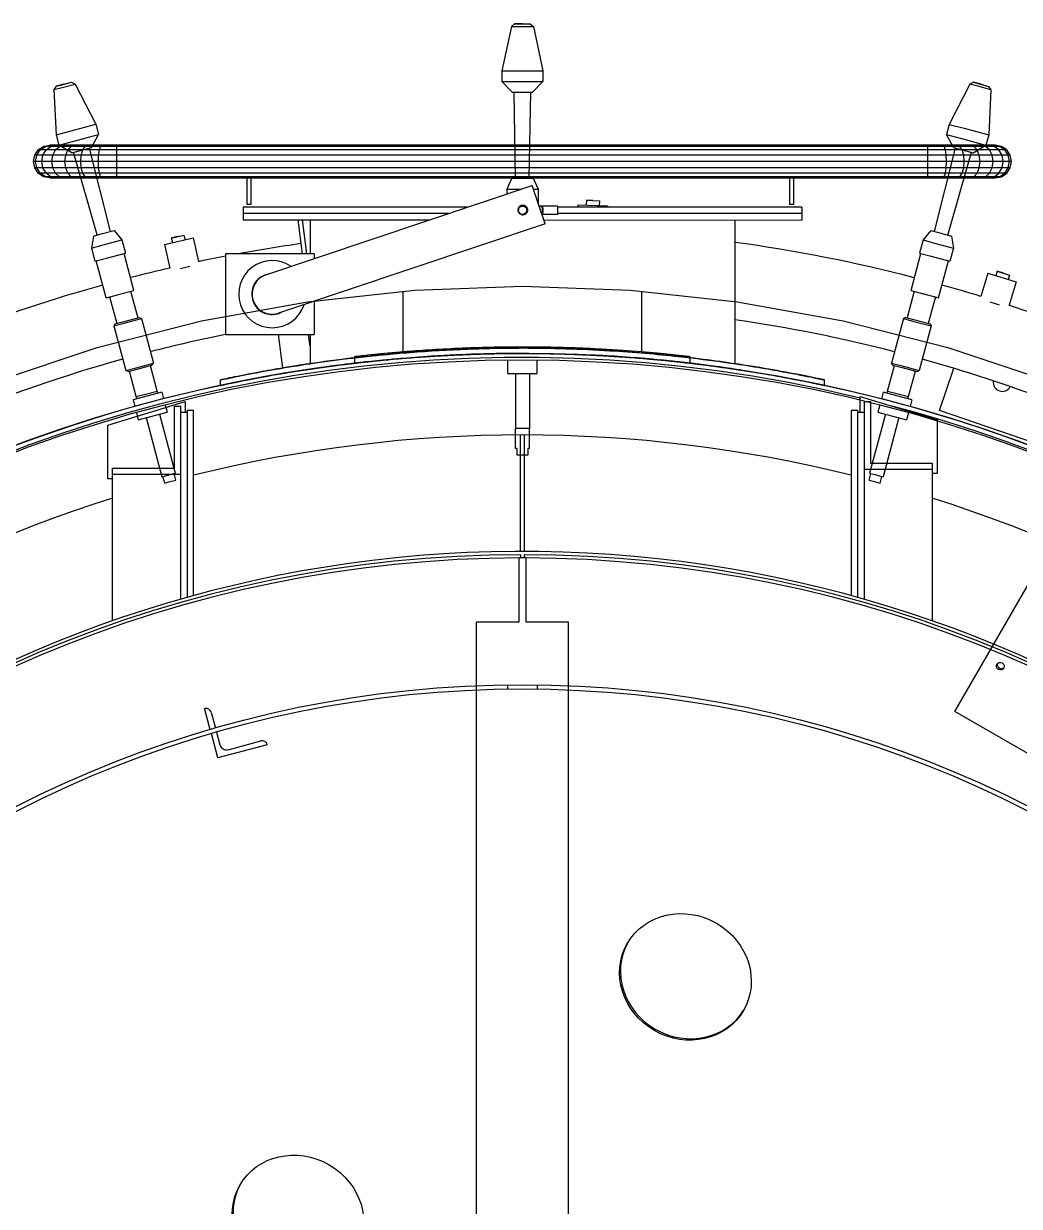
# Model space of a CAD drawing. Header units: metres. Extents: x 0 to 63075, y 0 to 44550.
# Drawn here: x 51277.1 to 51500, y 40502.8 to 40767.5 of the extents above; entities that cross this region are included whole.
import ezdxf

# ---------------------------------------------------------------- set-up
doc = ezdxf.new("R2010")
doc.units = ezdxf.units.M
doc.header["$LTSCALE"] = 75
for name, color, linetype in [('GSB', 7, 'Continuous'), ('ML6', 1, 'Continuous'), ('SL1', 8, 'Continuous')]:
    doc.layers.add(name, color=color, linetype=linetype)

# ---------------------------------------------------------------- blocks, each defined once
blk = doc.blocks.new('A$C6bae614f')
at = {"layer": 'SL1'}
for p, q in [((356354.1, 46291.9), (356339.9, 46226)), ((356358.7, 46295.9), (356354.1, 46291.9)), ((356354.1, 46291.9), (356366.5, 46291.9)), ((356370.4, 46296.2), (356358.7, 46295.9)), ((356358.7, 46295.9), (356367.6, 46295.9)), ((356366.5, 46291.9), (356386.7, 46291.9)), ((356367.6, 46295.9), (356382.1, 46295.9)), ((356370.4, 46296.2), (356382.1, 46295.9)), ((356382.1, 46295.9), (356386.7, 46291.9)), ((356386.7, 46291.9), (356400.9, 46226)), ((356339.9, 46226), (356363, 46226)), ((356339.9, 46226), (356339.9, 46210.2)), ((356363, 46226), (356400.9, 46226)), ((356400.9, 46226), (356401, 46210.2)), ((355675.6, 46202.9), (355672.1, 46197.9)), ((355672.1, 46197.9), (355684.1, 46201.1)), ((355672.1, 46197.9), (355675.5, 46130.5)), ((355686.8, 46206.2), (355675.6, 46202.9)), ((355675.6, 46202.9), (355684.1, 46205.2)), ((355684.1, 46205.2), (355698.2, 46208.9)), ((355684.1, 46201.1), (355703.7, 46206.3)), ((355686.8, 46206.2), (355698.2, 46208.9)), ((355698.2, 46208.9), (355703.7, 46206.3)), ((355703.7, 46206.3), (355734.4, 46146.3)), ((356339.9, 46210.2), (356363, 46210.2)), ((356355.3, 46194.2), (356339.9, 46210.2)), ((356363, 46210.2), (356401, 46210.2)), ((356385.5, 46194.2), (356401, 46210.2)), ((357037.2, 46206.3), (357006.4, 46146.2)), ((357042.7, 46208.9), (357037.2, 46206.3)), ((357049.1, 46203.1), (357037.2, 46206.3)), ((357042.7, 46208.9), (357051.2, 46206.6)), ((357054.1, 46206.2), (357042.7, 46208.9)), ((357068.7, 46197.8), (357049.1, 46203.1)), ((357051.2, 46206.6), (357065.3, 46202.8)), ((357054.1, 46206.2), (357065.3, 46202.8)), ((357065.3, 46202.8), (357068.7, 46197.8)), ((357068.7, 46197.8), (357065.4, 46130.4)), ((356355.3, 46194.2), (356366.8, 46194.2)), ((356360.2, 46066.1), (356358.1, 46194.2)), ((356366.8, 46194.2), (356385.5, 46194.2)), ((356380.6, 46066.1), (356382.7, 46194.2)), ((355697.8, 46136.5), (355734.4, 46146.3)), ((355734.4, 46146.3), (355738.6, 46131)), ((357006.4, 46146.2), (357002.3, 46131)), ((357006.4, 46146.2), (357028.8, 46140.3)), ((355675.5, 46130.5), (355697.8, 46136.5)), ((355675.5, 46130.5), (355679.5, 46115.2)), ((355701.9, 46121.2), (355738.6, 46131)), ((355727.8, 46111.6), (355738.6, 46131)), ((357002.3, 46131), (357024.6, 46125)), ((357013.1, 46111.6), (357002.3, 46131)), ((357028.8, 46140.3), (357065.4, 46130.4)), ((357065.4, 46130.4), (357061.3, 46115.1)), ((355643.4, 46100.1), (355648.7, 46108)), ((355646.5, 46100.1), (355651.7, 46108)), ((355648.7, 46108), (355656.6, 46113.3)), ((357092.2, 46108), (355648.7, 46108)), ((355651.7, 46108), (355659.4, 46113.3)), ((355655.6, 46100.1), (355660.3, 46108)), ((355656.6, 46113.3), (355666, 46115.2)), ((357084.3, 46113.3), (355656.6, 46113.3)), ((355659.4, 46113.3), (355668.5, 46115.2)), ((355660.3, 46108), (355667.5, 46113.3)), ((357074.9, 46115.1), (355666, 46115.2)), ((355667.5, 46113.3), (355675.9, 46115.2)), ((355670.2, 46100.1), (355674.3, 46108)), ((355674.3, 46108), (355680.5, 46113.3)), ((355679.5, 46115.2), (355701.9, 46121.2)), ((355698.6, 46103.8), (355679.5, 46115.2)), ((355680.5, 46113.3), (355687.8, 46115.2)), ((355689.6, 46100.1), (355692.9, 46108)), ((355692.9, 46108), (355697.8, 46113.3)), ((355697.8, 46113.3), (355703.6, 46115.2)), ((355709.7, 46106.8), (355727.8, 46111.6)), ((355712.8, 46100.1), (355715.1, 46108)), ((355715.1, 46108), (355718.5, 46113.3)), ((355718.5, 46113.3), (355722.6, 46115.2)), ((355756.2, 45986.6), (355725.1, 46110.9)), ((355738.7, 46100.1), (355739.9, 46108)), ((355739.9, 46108), (355741.6, 46113.3)), ((355741.6, 46113.3), (355743.7, 46115.2)), ((355766, 46113.3), (355766, 46115.2)), ((355766, 46108), (355766, 46113.3)), ((355766, 46100.1), (355766, 46108)), ((356974.9, 46066.3), (356974.9, 46115.1)), ((356984.6, 45986.5), (357015.8, 46110.8)), ((356999.2, 46113.3), (356997.2, 46115.1)), ((357001, 46108), (356999.2, 46113.3)), ((357002.2, 46100.1), (357001, 46108)), ((357013.1, 46111.6), (357024.1, 46108.6)), ((357022.4, 46113.3), (357018.3, 46115.1)), ((357025.8, 46108), (357022.4, 46113.3)), ((357024.1, 46108.6), (357042.2, 46103.7)), ((357024.6, 46125), (357061.3, 46115.1)), ((357028.1, 46100.1), (357025.8, 46108)), ((357043.1, 46113.3), (357037.3, 46115.1)), ((357042.2, 46103.7), (357061.3, 46115.1)), ((357048, 46108), (357043.1, 46113.3)), ((357051.3, 46100.1), (357048, 46108)), ((357060.4, 46113.3), (357053.1, 46115.1)), ((357066.6, 46108), (357060.4, 46113.3)), ((357073.4, 46113.3), (357065, 46115.1)), ((357070.7, 46100.1), (357066.6, 46108)), ((357081.5, 46113.3), (357072.4, 46115.1)), ((357080.6, 46108), (357073.4, 46113.3)), ((357084.3, 46113.3), (357074.9, 46115.1)), ((357085.3, 46100.1), (357080.6, 46108)), ((357089.2, 46108), (357081.5, 46113.3)), ((357092.2, 46108), (357084.3, 46113.3)), ((357094.4, 46100.1), (357089.2, 46108)), ((357097.5, 46100.1), (357092.2, 46108)), ((355641.6, 46090.8), (355643.4, 46100.1)), ((355643.4, 46081.4), (355641.6, 46090.8)), ((357099.3, 46090.7), (355641.6, 46090.8)), ((357097.5, 46100.1), (355643.4, 46100.1)), ((355644.7, 46090.8), (355646.5, 46100.1)), ((355646.5, 46081.4), (355644.7, 46090.8)), ((355653.9, 46090.8), (355655.6, 46100.1)), ((355655.6, 46081.4), (355653.9, 46090.8)), ((355668.7, 46090.8), (355670.2, 46100.1)), ((355670.2, 46081.4), (355668.7, 46090.8)), ((355688.4, 46090.8), (355689.6, 46100.1)), ((355689.6, 46081.4), (355688.4, 46090.8)), ((355698.6, 46103.8), (355709.7, 46106.8)), ((355736.5, 45981.3), (355701.3, 46104.5)), ((355712, 46090.8), (355712.8, 46100.1)), ((355712.8, 46081.4), (355712, 46090.8)), ((355738.3, 46090.8), (355738.7, 46100.1)), ((355738.7, 46081.4), (355738.3, 46090.8)), ((355766, 46066.4), (355766, 46100.1)), ((357002.6, 46090.7), (357002.2, 46100.1)), ((357002.2, 46081.4), (357002.6, 46090.7)), ((357004.4, 45981.2), (357039.6, 46104.5)), ((357028.9, 46090.7), (357028.1, 46100.1)), ((357028.1, 46081.4), (357028.9, 46090.7)), ((357052.5, 46090.7), (357051.3, 46100.1)), ((357051.3, 46081.4), (357052.5, 46090.7)), ((357072.2, 46090.7), (357070.7, 46100.1)), ((357070.7, 46081.4), (357072.2, 46090.7)), ((357087, 46090.7), (357085.3, 46100.1)), ((357085.3, 46081.4), (357087, 46090.7)), ((357096.2, 46090.7), (357094.4, 46100.1)), ((357094.4, 46081.4), (357096.2, 46090.7)), ((357099.3, 46090.7), (357097.5, 46100.1)), ((357097.5, 46081.4), (357099.3, 46090.7)), ((355648.7, 46073.5), (355643.4, 46081.4)), ((357097.5, 46081.4), (355643.4, 46081.4)), ((355651.7, 46073.5), (355646.5, 46081.4)), ((355656.6, 46068.2), (355648.7, 46073.5)), ((357092.2, 46073.5), (355648.7, 46073.5)), ((355659.4, 46068.2), (355651.7, 46073.5)), ((355660.3, 46073.5), (355655.6, 46081.4)), ((355667.5, 46068.2), (355660.3, 46073.5)), ((355674.3, 46073.5), (355670.2, 46081.4)), ((355680.5, 46068.2), (355674.3, 46073.5)), ((355692.9, 46073.5), (355689.6, 46081.4)), ((355697.8, 46068.2), (355692.9, 46073.5)), ((355715.1, 46073.5), (355712.8, 46081.4)), ((355718.5, 46068.2), (355715.1, 46073.5)), ((355739.9, 46073.5), (355738.7, 46081.4)), ((355741.6, 46068.2), (355739.9, 46073.5)), ((356999.2, 46068.2), (357001, 46073.5)), ((357001, 46073.5), (357002.2, 46081.4)), ((357022.4, 46068.2), (357025.8, 46073.5)), ((357025.8, 46073.5), (357028.1, 46081.4)), ((357043.1, 46068.2), (357048, 46073.5)), ((357048, 46073.5), (357051.3, 46081.4)), ((357060.4, 46068.2), (357066.6, 46073.5)), ((357066.6, 46073.5), (357070.7, 46081.4)), ((357073.4, 46068.2), (357080.6, 46073.5)), ((357080.6, 46073.5), (357085.3, 46081.4)), ((357081.5, 46068.2), (357089.2, 46073.5)), ((357084.3, 46068.2), (357092.2, 46073.5)), ((357089.2, 46073.5), (357094.4, 46081.4)), ((357092.2, 46073.5), (357097.5, 46081.4)), ((355666, 46066.4), (355656.6, 46068.2)), ((357084.3, 46068.2), (355656.6, 46068.2)), ((355668.5, 46066.4), (355659.4, 46068.2)), ((355666, 46066.4), (357074.9, 46066.3)), ((355675.9, 46066.4), (355667.5, 46068.2)), ((355687.8, 46066.4), (355680.5, 46068.2)), ((355703.6, 46066.4), (355697.8, 46068.2)), ((355722.6, 46066.4), (355718.5, 46068.2)), ((355743.7, 46066.4), (355741.6, 46068.2)), ((355959.6, 46066.4), (355959.6, 46027.3)), ((355966, 46027.3), (355966, 46066.4)), ((355987.8, 45921.8), (356385.1, 46055.1)), ((356354.6, 46066.1), (356346.9, 46049.4)), ((356354.6, 46066.1), (356366.6, 46066.1)), ((356366.6, 46066.1), (356386.3, 46066.1)), ((356404.2, 45997.9), (356385.1, 46055.1)), ((356386.3, 46066.1), (356394, 46049.4)), ((356768.6, 46066.3), (356768.6, 46027.2)), ((356774.9, 46027.2), (356774.9, 46066.3)), ((356997.2, 46066.3), (356999.2, 46068.2)), ((357018.3, 46066.3), (357022.4, 46068.2)), ((357037.3, 46066.3), (357043.1, 46068.2)), ((357053.1, 46066.3), (357060.4, 46068.2)), ((357065, 46066.3), (357073.4, 46068.2)), ((357072.4, 46066.3), (357081.5, 46068.2)), ((357074.9, 46066.3), (357084.3, 46068.2)), ((356346.9, 46049.4), (356364.7, 46049.4)), ((356346.9, 46049.4), (356346.9, 46042.3)), ((356364.7, 46049.4), (356368.2, 46049.4)), ((356387, 46049.4), (356394, 46049.4)), ((356394, 46049.4), (356394, 46029.1)), ((356288.6, 46022.7), (355953.9, 46022.7)), ((355953.9, 46022.7), (355953.9, 46003.7)), ((355959.6, 46027.3), (355966, 46027.3)), ((356084.3, 46022.7), (356084, 46022.7)), ((356084.3, 46022.7), (356084.3, 46022.7)), ((356364.3, 46020.8), (356364.3, 46018.2)), ((356376.8, 46018.2), (356376.8, 46022.3)), ((356393.8, 46029.1), (356394, 46029.1)), ((356423.3, 46024.4), (356395.3, 46024.4)), ((356423.3, 46011.9), (356423.3, 46024.4)), ((356786.9, 46022.7), (356423.3, 46022.7)), ((356453.2, 46026.5), (356453.1, 46022.7)), ((356453.2, 46026.5), (356497.2, 46025)), ((356465.8, 46033), (356465.6, 46026.1)), ((356465.8, 46033), (356485.1, 46032.4)), ((356475.5, 46032.8), (356465.8, 46033)), ((356475.5, 46032.8), (356485.1, 46032.4)), ((356485.1, 46032.4), (356484.9, 46025.4)), ((356497.2, 46025), (356497.1, 46022.7)), ((356768.6, 46027.2), (356774.9, 46027.2)), ((356786.9, 46022.7), (356786.9, 46003.6)), ((356260.2, 46013.2), (355953.9, 46013.2)), ((355953.9, 46003.7), (356231.8, 46003.7)), ((356035.6, 46003.7), (356042.2, 45953.2)), ((356042, 46003.7), (356048.6, 45953.2)), ((356053.9, 46003.7), (356053.9, 45953.2)), ((356364.3, 46018.2), (356364, 46018.2)), ((356377.9, 46018.2), (356376.8, 46018.2)), ((356423.3, 46011.9), (356399.5, 46011.9)), ((356401.1, 46018.2), (356400.5, 46018.2)), ((356402.3, 46003.7), (356786.9, 46003.6)), ((356786.9, 46013.2), (356423.3, 46013.2)), ((356686.9, 46003.6), (356686.9, 45789.5)), ((355742.6, 45982.9), (355761.6, 45988)), ((355761.6, 45988), (355773.4, 45973.9)), ((356404.2, 45997.9), (356007, 45864.6)), ((356979.2, 45988), (356967.5, 45973.9)), ((356979.2, 45988), (356990.8, 45984.9)), ((356990.8, 45984.9), (357009.8, 45979.8)), ((355731.1, 45979.8), (355727.9, 45961.8)), ((355731.1, 45979.8), (355742.6, 45982.9)), ((355745.2, 45966.4), (355773.4, 45973.9)), ((355773.4, 45973.9), (355778.6, 45954.3)), ((355836.6, 45967.1), (355858, 45972.1)), ((355836.6, 45967.1), (355844.7, 45932.1)), ((355847, 45976.7), (355865.9, 45981.1)), ((355856.4, 45978.9), (355847, 45976.7)), ((355847, 45976.7), (355848.6, 45969.9)), ((355856.4, 45978.9), (355865.9, 45981.1)), ((355858, 45972.1), (355879.5, 45977)), ((355865.9, 45981.1), (355867.4, 45974.3)), ((355879.5, 45977), (355887.6, 45941.6)), ((356967.5, 45973.9), (356962.2, 45954.3)), ((356967.5, 45973.9), (356984.7, 45969.3)), ((356984.7, 45969.3), (357012.9, 45961.7)), ((357009.8, 45979.8), (357012.9, 45961.7)), ((355727.9, 45961.8), (355745.2, 45966.4)), ((355727.9, 45961.8), (355733.2, 45942.1)), ((355750.4, 45946.7), (355778.6, 45954.3)), ((355791.3, 45898.8), (355776.7, 45953.8)), ((355927.7, 45953.2), (355927.7, 45833.2)), ((356059.7, 45953.2), (355927.7, 45953.2)), ((356059.7, 45953.2), (356059.7, 45945.9)), ((356949.6, 45898.7), (356964.2, 45953.7)), ((356962.2, 45954.3), (356979.4, 45949.7)), ((356979.4, 45949.7), (357007.7, 45942.1)), ((357012.9, 45961.7), (357007.7, 45942.1)), ((355733.2, 45942.1), (355750.4, 45946.7)), ((355750, 45887.7), (355735.1, 45942.7)), ((355860.5, 45931.6), (355874.5, 45934.8)), ((356990.8, 45887.7), (357005.7, 45942.6)), ((357064.2, 45924.2), (357053.7, 45889.8)), ((357064.2, 45924.2), (357106.3, 45911.4)), ((357078.1, 45927.3), (357076, 45920.6)), ((357078.1, 45927.3), (357096.6, 45921.6)), ((357087.3, 45924.5), (357078.1, 45927.3)), ((357087.3, 45924.5), (357096.6, 45921.6)), ((357096.6, 45921.6), (357094.5, 45915)), ((355765.6, 45891.9), (355791.3, 45898.8)), ((355786.3, 45897.4), (355796.9, 45857.8)), ((356050.2, 45881.9), (356209.9, 45899.1)), ((356192.6, 45807), (356192.6, 45897.2)), ((356209.9, 45899.1), (356370.4, 45904.8)), ((356370.4, 45904.8), (356531, 45899.1)), ((356531, 45899.1), (356690.6, 45881.9)), ((356548.2, 45807), (356548.2, 45897.2)), ((356954.5, 45897.4), (356943.9, 45857.8)), ((356949.6, 45898.7), (356966.4, 45894.2)), ((357106.3, 45911.4), (357095.7, 45876.6)), ((355750, 45887.7), (355766.8, 45892.2)), ((355755, 45889.1), (355765.6, 45849.4)), ((355892.2, 45853.4), (356050.2, 45881.9)), ((356059.7, 45882.3), (356059.7, 45833.2)), ((356690.6, 45881.9), (356848.7, 45853.4)), ((356965.2, 45894.5), (356990.8, 45887.7)), ((356966.4, 45894.2), (356985.9, 45889)), ((356985.9, 45889), (356975.3, 45849.4)), ((357067.2, 45881.5), (357073.6, 45879.5)), ((357073.6, 45879.5), (357080.9, 45877.3)), ((356002.8, 45863.2), (356002.8, 45863.5)), ((355736.5, 45813.7), (355892.2, 45853.4)), ((355761.3, 45845.7), (355776.9, 45849.9)), ((355763.4, 45848.9), (355761.3, 45845.7)), ((355761.3, 45845.7), (355779.1, 45779.4)), ((355763.4, 45848.9), (355776.9, 45852.5)), ((355776.9, 45852.5), (355799.1, 45858.4)), ((355776.9, 45849.9), (355802.5, 45856.8)), ((355799.1, 45858.4), (355802.5, 45856.8)), ((355802.5, 45856.8), (355820.3, 45790.4)), ((356848.7, 45853.4), (357004.3, 45813.7)), ((356938.3, 45856.7), (356920.5, 45790.4)), ((356941.7, 45858.4), (356938.3, 45856.7)), ((356938.3, 45856.7), (356954, 45852.6)), ((356941.7, 45858.4), (356955.3, 45854.8)), ((356954, 45852.6), (356979.6, 45845.7)), ((356955.3, 45854.8), (356977.4, 45848.8)), ((356979.6, 45845.7), (356961.8, 45779.3)), ((356977.4, 45848.8), (356979.6, 45845.7)), ((355927.7, 45833.2), (356059.7, 45833.2)), ((356013.4, 45783.1), (356006.8, 45833.2)), ((356053.9, 45815.6), (356051.6, 45833.2)), ((356053.9, 45833.2), (356053.9, 45789.5)), ((355584.1, 45763), (355736.5, 45813.7)), ((357004.3, 45813.7), (357156.7, 45762.9)), ((355794.7, 45783.5), (355820.3, 45790.4)), ((355818.2, 45787.3), (355820.3, 45790.4)), ((356120.4, 45790.3), (356120.4, 45799.8)), ((356192.6, 45797.5), (356192.6, 45797.5)), ((356348.4, 45774.8), (356348.4, 45795.2)), ((356392.4, 45774.8), (356392.4, 45795.2)), ((356548.2, 45797.5), (356548.2, 45797.5)), ((356576.3, 45804.5), (356576.3, 45804.5)), ((356613.5, 45791), (356615.6, 45790.8)), ((356620.4, 45790.2), (356620.4, 45799.8)), ((356920.5, 45790.4), (356936.2, 45786.2)), ((356922.7, 45787.2), (356920.5, 45790.4)), ((355779.1, 45779.4), (355794.7, 45783.5)), ((355782.5, 45777.7), (355779.1, 45779.4)), ((355782.5, 45777.7), (355796, 45781.3)), ((355794.8, 45740.4), (355784.6, 45778.3)), ((355796, 45781.3), (355818.2, 45787.3)), ((355826.1, 45748.8), (355816, 45786.7)), ((356045.4, 45780.1), (356045.4, 45780.1)), ((356053.9, 45781.4), (356053.9, 45781.4)), ((356063.4, 45782.8), (356063.3, 45782.8)), ((356063.4, 45782.8), (356063.4, 45782.8)), ((356348.4, 45774.8), (356392.4, 45774.8)), ((356360.1, 45774.8), (356360.1, 45693)), ((356380.7, 45774.8), (356380.7, 45693)), ((356695.4, 45780.1), (356695.4, 45780.1)), ((356914.7, 45748.8), (356924.8, 45786.7)), ((356922.7, 45787.2), (356936.2, 45783.6)), ((356936.2, 45786.2), (356961.8, 45779.3)), ((356936.2, 45783.6), (356958.4, 45777.7)), ((356946, 45740.4), (356956.2, 45778.3)), ((356958.4, 45777.7), (356961.8, 45779.3)), ((356992.1, 45719.6), (357013.5, 45782.6)), ((355920.5, 45765.4), (355920.4, 45765.4)), ((355920.4, 45757.2), (355920.4, 45765.4)), ((356820.4, 45757.1), (356820.4, 45765.3)), ((356820.4, 45757.2), (356820.5, 45757.1)), ((355832.9, 45747), (355789.9, 45735.5)), ((355794.8, 45740.4), (355806.7, 45743.6)), ((355795.9, 45737.1), (355794.8, 45740.4)), ((355806.7, 45743.6), (355826.1, 45748.8)), ((355826.8, 45745.4), (355826.1, 45748.8)), ((355832.9, 45747), (355835.5, 45737.2)), ((356873.7, 45717.5), (356873.7, 45740.8)), ((356873.7, 45740.8), (356988.7, 45705.8)), ((356908, 45747), (356905.4, 45737.2)), ((356951, 45735.5), (356908, 45747)), ((356914, 45745.3), (356914.7, 45748.8)), ((356914.7, 45748.8), (356926.6, 45745.6)), ((356926.6, 45745.6), (356946, 45740.4)), ((356944.9, 45737.1), (356946, 45740.4)), ((355752.5, 45698.1), (355867.5, 45733.1)), ((355789.9, 45735.5), (355792.5, 45725.7)), ((355837.9, 45728.1), (355840.7, 45717.5)), ((355851.6, 45634), (355851.6, 45726.1)), ((355851.6, 45726.1), (355861.1, 45726.1)), ((355861.1, 45438.6), (355861.1, 45726.1)), ((355867.5, 45733.1), (355867.5, 45717.5)), ((355870.7, 45719.8), (355870.7, 45441.3)), ((355880.2, 45719.8), (355870.7, 45719.8)), ((355880.2, 45443.9), (355880.2, 45719.8)), ((356860.6, 45719.8), (356860.6, 45443.9)), ((356870.1, 45719.8), (356860.6, 45719.8)), ((356870.1, 45441.2), (356870.1, 45719.8)), ((356879.7, 45733.4), (356879.7, 45438.5)), ((356879.7, 45733.4), (356889.2, 45733.4)), ((356889.2, 45733.4), (356889.2, 45641.3)), ((356902.9, 45728), (356900.1, 45717.5)), ((356951, 45735.5), (356948.3, 45725.7)), ((355794.9, 45716.5), (355797.8, 45706)), ((355797.8, 45706), (355840.7, 45717.5)), ((355809.3, 45709.1), (355832.9, 45620.9)), ((355829.2, 45714.5), (355852.9, 45626.2)), ((355861.1, 45717.5), (355870.7, 45717.5)), ((356870.1, 45717.5), (356879.7, 45717.5)), ((356911.6, 45714.4), (356887.9, 45626.2)), ((356900.1, 45717.5), (356943.1, 45706)), ((356931.5, 45709.1), (356907.9, 45620.9)), ((356945.9, 45716.5), (356943.1, 45706)), ((356988.7, 45705.8), (356988.7, 45625.8)), ((357134.1, 45671.3), (356992.1, 45719.6)), ((355752.5, 45618.1), (355752.5, 45698.1)), ((356381.1, 45693), (356359.8, 45693)), ((356359.8, 45663), (356359.8, 45693)), ((356381.1, 45663), (356381.1, 45693)), ((356367.2, 45683.3), (356367.2, 45509.8)), ((356373.6, 45509.8), (356373.6, 45683.3)), ((356362.7, 45663), (356359.8, 45663)), ((356362.7, 45653), (356362.7, 45663)), ((356378.2, 45653), (356362.7, 45653)), ((356378.2, 45663), (356378.2, 45653)), ((356381.1, 45663), (356378.2, 45663)), ((355759.5, 45406.4), (355759.5, 45634)), ((355759.5, 45634), (355851.6, 45634)), ((356981.3, 45631.8), (356879.7, 45631.8)), ((356889.2, 45641.3), (356981.3, 45641.3)), ((356981.3, 45641.3), (356981.3, 45406.3)), ((355759.5, 45618.1), (355752.5, 45618.1)), ((355861.1, 45624.5), (355759.5, 45624.5)), ((355832.9, 45620.9), (355840.5, 45622.9)), ((355837.3, 45611.7), (355834.6, 45621.4)), ((355840.5, 45622.9), (355852.9, 45626.2)), ((355843.5, 45613.4), (355853.7, 45616.1)), ((355853.7, 45616.1), (355851.2, 45625.8)), ((356887.2, 45616.1), (356889.7, 45625.8)), ((356887.2, 45616.1), (356893.4, 45614.4)), ((356887.9, 45626.2), (356895.5, 45624.2)), ((356893.4, 45614.4), (356903.5, 45611.7)), ((356895.5, 45624.2), (356907.9, 45620.9)), ((356903.5, 45611.7), (356906.2, 45621.3)), ((356988.7, 45625.8), (356981.3, 45625.8)), ((357014.9, 45271.2), (357215.2, 45618)), ((355837.3, 45611.7), (355843.5, 45613.4)), ((356375.2, 45500.1), (356365.6, 45500.1)), ((356365.6, 45404.8), (356365.6, 45500.1)), ((356368, 45500.1), (356368, 45504.8)), ((356372.8, 45504.8), (356372.8, 45500.1)), ((356375.2, 45500.1), (356375.2, 45404.8)), ((356302.1, 43947), (356302.1, 45404.8)), ((356302.1, 45404.8), (356365.6, 45404.8)), ((356375.2, 45404.8), (356438.7, 45404.8)), ((356438.7, 45404.8), (356438.6, 43947)), ((356347.9, 45311), (356347.9, 45304.7)), ((356392.9, 45304.7), (356392.9, 45311)), ((355905, 45244.5), (355896.7, 45275.6)), ((355906.5, 45269.9), (355912.7, 45246.7)), ((357447.9, 45021.2), (357014.9, 45271.2)), ((355916.4, 45202), (355906.7, 45238.3)), ((355914.3, 45240.6), (355919.5, 45221.4)), ((355931.7, 45214.3), (355980.2, 45227.3)), ((355990, 45221.7), (355916.4, 45202))]:
    blk.add_line(p, q, dxfattribs=at)
for centre, radius in [((356370.6, 46018.2), 6.25), ((356370.3, 43654.8), 2150), ((356370.3, 43654.8), 2140.5), ((356370.3, 43654.8), 1656.3), ((356370.3, 43654.8), 1650)]:
    blk.add_circle(centre, radius, dxfattribs=at)
for centre, radius, start, end in [((356370.9, 46018.6), 7.07, 266.4501, 288.4989), ((356370.3, 43654.8), 2337.1, 98.1208, 100.4527), ((356370.3, 43654.8), 2337.1, 75.5228, 82.2151), ((356370.3, 43654.8), 2337.1, 100.9176, 101.9194), ((356370.3, 43654.8), 2337.1, 102.9981, 104.4735), ((355997.4, 45893.2), 50, 55.6498, 341.4509), ((355997.4, 45893.2), 30.5, 99.9872, 297.1135), ((355997.4, 45893.2), 30.2, 108.5503, 288.5503), ((356370.3, 43654.8), 2337.1, 105.5228, 116.9194), ((356370.3, 43654.8), 2337.1, 72.9981, 74.4735), ((356370.3, 43654.8), 2337.1, 63.8378, 71.9194), ((356370.3, 43654.8), 2222.8, 75.5483, 81.8123), ((356370.3, 43654.8), 2222.8, 101.4819, 104.448), ((356369.5, 43650.1), 2164.3, 88.0096, 88.329), ((356370.3, 43654.8), 2150, 350.9962, 178.8135), ((356370.3, 43654.8), 2143.5, 76.4192, 165.5738), ((356370.3, 43654.8), 2222.8, 105.5483, 119.448), ((356381.4, 43557.5), 2248, 96.1433, 96.6667), ((356373.8, 43621.7), 2192.8, 95.1529, 96.4361), ((356378.6, 43561.7), 2252.9, 94.7359, 95.1371), ((356362.7, 43744.1), 2060.4, 94.7363, 95.1751), ((356370.2, 43653.2), 2151.7, 84.8036, 87.2645), ((356375.1, 43732.9), 2071.8, 86.225, 86.6726), ((356362.1, 43561.8), 2252.9, 84.8599, 85.2604), ((356367.4, 43621.1), 2193.4, 84.6642, 85.271), ((356366.8, 43620.8), 2193.7, 83.5529, 84.5192), ((356374.9, 43699.9), 2104.7, 83.5668, 84.5083), ((356363.4, 43592.6), 2212.7, 83.1799, 83.4332), ((356370.3, 43654.8), 2222.8, 64.0356, 74.448), ((356399.6, 43850.4), 1952.3, 81.6479, 81.8075), ((356533, 44433.7), 1354.3, 77.7491, 78.1189), ((357085.6, 45761.7), 13.5, 170.583, 331.9133), ((356370.3, 43654.8), 2143.5, 16.3021, 75.1114), ((356370.3, 43654.8), 2028.5, 76.0134, 103.9828), ((356370.3, 43654.8), 2028.5, 107.5242, 162.754), ((356370.3, 43654.8), 2028.5, 17.2423, 72.4721), ((356370.3, 43654.8), 1855, 312.7636, 227.9089), ((356370.3, 43654.8), 1850, 90.0718, 179.9244), ((356370.3, 43654.8), 1845.2, 90.072, 179.9242), ((356370.3, 43654.8), 1850, 0.0718, 89.9244), ((356370.3, 43654.8), 1845.2, 0.072, 89.9242), ((355898.8, 45267.8), 8, 14.9981, 104.9981), ((355982.3, 45219.6), 8, 14.9981, 104.9981), ((355929.1, 45224), 10, 194.9981, 284.9981)]:
    blk.add_arc(centre, radius, start, end, dxfattribs=at)
for centre, major_axis, ratio, start_param, end_param in [((356396.1, 46018.2), (0, 6.25), 0.704416, 4.712389, 6.283185), ((356400.6, 46018.2), (0, -6.25), 0.086824, 1.570796, 3.141593), ((356400.6, 46018.2), (0, 6.25), 0.086824, 4.712389, 6.283185), ((356370.6, 46012), (6.25, 0), 0.302029, 2.276963, 2.334974), ((356370.6, 46012), (6.25, 0), 0.302029, 0.676906, 0.864629), ((356396.1, 46018.2), (0, 6.25), 0.704416, 3.870248, 4.712389), ((356396.1, 46018.2), (0, -6.25), 0.704416, 0.728655, 1.570796), ((356400.6, 46018.2), (0, -6.25), 0.086824, 0, 1.570796), ((357084, 45340.8), (-5.2, 3), 0.92388, 0.220982, 1.178097), ((357084, 45340.8), (5.2, -3), 0.92388, 4.31969, 6.062203), ((356614.6, 44877.8), (86.6, -50), 0.92388, 3.154744, 6.270034), ((356037.2, 44517.8), (86.6, -50), 0.92388, 3.154744, 6.270034)]:
    blk.add_ellipse(centre, major_axis=major_axis, ratio=ratio, start_param=start_param, end_param=end_param, dxfattribs=at)
for centre, major_axis in [((357082.8, 45338.7), (5.2, -3)), ((356613.4, 44875.7), (86.6, -50)), ((356036, 44515.7), (86.6, -50))]:
    blk.add_ellipse(centre, major_axis=major_axis, ratio=0.92388, dxfattribs=at)
for points, knots in [([(356373.2, 46011.9), (356371.9, 46011.4), (356370.4, 46011.4), (356369.1, 46011.8), (356368.6, 46011.9), (356368.2, 46012.1), (356367.8, 46012.3), (356366.6, 46012.8), (356365.5, 46013.9), (356364.9, 46015.1), (356364.6, 46015.5), (356364.5, 46015.9), (356364.3, 46016.3), (356363.8, 46017.6), (356363.8, 46019.1), (356364.2, 46020.4), (356364.3, 46020.8), (356364.5, 46021.3), (356364.7, 46021.7), (356365.2, 46022.9), (356366.3, 46023.9), (356367.5, 46024.6), (356367.9, 46024.8), (356368.3, 46025), (356368.7, 46025.2), (356370, 46025.6), (356371.5, 46025.7), (356372.8, 46025.3), (356373.2, 46025.2), (356373.7, 46025), (356374.1, 46024.8), (356375.3, 46024.3), (356376.3, 46023.2), (356377, 46022), (356377.3, 46021.6), (356377.4, 46021.2), (356377.6, 46020.8), (356378, 46019.5), (356378.1, 46018), (356377.7, 46016.7), (356377.6, 46016.2), (356377.4, 46015.8), (356377.2, 46015.4), (356376.7, 46014.2), (356375.6, 46013.1), (356374.4, 46012.5), (356374, 46012.2), (356373.6, 46012), (356373.2, 46011.9)], [0, 0, 0, 0, 3.971049, 3.971049, 3.971049, 5.294732, 5.294732, 5.294732, 9.265371, 9.265371, 9.265371, 10.588918, 10.588918, 10.588918, 14.559558, 14.559558, 14.559558, 15.883104, 15.883104, 15.883104, 19.854153, 19.854153, 19.854153, 21.177836, 21.177836, 21.177836, 25.148885, 25.148885, 25.148885, 26.472567, 26.472567, 26.472567, 30.443207, 30.443207, 30.443207, 31.766754, 31.766754, 31.766754, 35.737394, 35.737394, 35.737394, 37.06094, 37.06094, 37.06094, 41.031989, 41.031989, 41.031989, 42.355672, 42.355672, 42.355672, 42.355672]), ([(356373.2, 46011.9), (356374.5, 46012.3), (356375.7, 46013.2), (356376.5, 46014.3), (356376.8, 46014.6), (356377, 46015), (356377.2, 46015.4), (356377.8, 46016.6), (356378.1, 46018.1), (356377.9, 46019.4), (356377.8, 46019.9), (356377.7, 46020.3), (356377.6, 46020.8), (356377.2, 46022), (356376.3, 46023.3), (356375.2, 46024.1), (356374.8, 46024.4), (356374.5, 46024.6), (356374.1, 46024.8), (356372.9, 46025.4), (356371.4, 46025.7), (356370, 46025.5), (356369.6, 46025.4), (356369.1, 46025.3), (356368.7, 46025.2), (356367.4, 46024.8), (356366.2, 46023.9), (356365.4, 46022.8), (356365.1, 46022.4), (356364.9, 46022), (356364.7, 46021.7), (356364.1, 46020.5), (356363.8, 46019), (356364, 46017.6), (356364.1, 46017.2), (356364.2, 46016.7), (356364.3, 46016.3), (356364.7, 46015), (356365.6, 46013.8), (356366.7, 46013), (356367, 46012.7), (356367.4, 46012.5), (356367.8, 46012.3), (356369, 46011.6), (356370.5, 46011.4), (356371.9, 46011.6), (356372.3, 46011.7), (356372.8, 46011.8), (356373.2, 46011.9)], [-42.355672, -42.355672, -42.355672, -42.355672, -38.384623, -38.384623, -38.384623, -37.06094, -37.06094, -37.06094, -33.0903, -33.0903, -33.0903, -31.766754, -31.766754, -31.766754, -27.796114, -27.796114, -27.796114, -26.472567, -26.472567, -26.472567, -22.501519, -22.501519, -22.501519, -21.177836, -21.177836, -21.177836, -17.206787, -17.206787, -17.206787, -15.883104, -15.883104, -15.883104, -11.912465, -11.912465, -11.912465, -10.588918, -10.588918, -10.588918, -6.618278, -6.618278, -6.618278, -5.294732, -5.294732, -5.294732, -1.323683, -1.323683, -1.323683, 0, 0, 0, 0]), ([(356366.3, 46023.8), (356366, 46023.5), (356365.7, 46023.2), (356365.4, 46022.8), (356365.1, 46022.4), (356364.9, 46022), (356364.7, 46021.7)], [23.86288, 23.86288, 23.86288, 23.86288, 25.191261, 25.191261, 25.191261, 26.514032, 26.514032, 26.514032, 26.514032]), ([(356371.4, 46025.5), (356371, 46025.6), (356370.5, 46025.5), (356370, 46025.5), (356369.6, 46025.4), (356369.1, 46025.3), (356368.7, 46025.2)], [18.562265, 18.562265, 18.562265, 18.562265, 19.88737, 19.88737, 19.88737, 21.211575, 21.211575, 21.211575, 21.211575]), ([(356376.2, 46023.1), (356375.9, 46023.5), (356375.6, 46023.8), (356375.2, 46024.1), (356374.8, 46024.4), (356374.5, 46024.6), (356374.1, 46024.8)], [13.255983, 13.255983, 13.255983, 13.255983, 14.583757, 14.583757, 14.583757, 15.907739, 15.907739, 15.907739, 15.907739]), ([(356377.9, 46018.1), (356378, 46018.5), (356377.9, 46019), (356377.9, 46019.4), (356377.8, 46019.9), (356377.7, 46020.3), (356377.6, 46020.8)], [7.956668, 7.956668, 7.956668, 7.956668, 9.280976, 9.280976, 9.280976, 10.604355, 10.604355, 10.604355, 10.604355]), ([(356364, 46019), (356363.9, 46018.6), (356363.9, 46018.1), (356364, 46017.6), (356364.1, 46017.2), (356364.2, 46016.7), (356364.3, 46016.3)], [29.170011, 29.170011, 29.170011, 29.170011, 30.494319, 30.494319, 30.494319, 31.817698, 31.817698, 31.817698, 31.817698]), ([(356365.7, 46013.9), (356366, 46013.6), (356366.3, 46013.3), (356366.7, 46013), (356367, 46012.7), (356367.4, 46012.5), (356367.8, 46012.3)], [34.469326, 34.469326, 34.469326, 34.469326, 35.7971, 35.7971, 35.7971, 37.121082, 37.121082, 37.121082, 37.121082]), ([(356375.5, 46013.2), (356375.9, 46013.6), (356376.2, 46013.9), (356376.5, 46014.3), (356376.8, 46014.6), (356377, 46015), (356377.2, 46015.4)], [2.614808, 2.614808, 2.614808, 2.614808, 3.977918, 3.977918, 3.977918, 5.300689, 5.300689, 5.300689, 5.300689]), ([(355920.4, 45765.4), (355919.8, 45765.2), (355931.6, 45767.9), (355954.7, 45772.4), (355966.2, 45774.7), (355980.5, 45777.4), (355997, 45780.3), (356013.5, 45783.2), (356032.3, 45786.3), (356052.1, 45789.3), (356086.9, 45794.5), (356130, 45800), (356177.4, 45804.2), (356204.5, 45806.6), (356233, 45808.7), (356261.9, 45810.1), (356290.9, 45811.6), (356320.3, 45812.4), (356348.8, 45812.8), (356355.9, 45812.8), (356363, 45812.9), (356370.2, 45812.9), (356413, 45812.9), (356457.6, 45811.5), (356500.6, 45808.9), (356536.4, 45806.8), (356571.1, 45803.7), (356602.9, 45800.3), (356628.4, 45797.5), (356652, 45794.5), (356673.1, 45791.5), (356678.4, 45790.7), (356683.5, 45790), (356688.5, 45789.3), (356718.7, 45784.8), (356745.7, 45780), (356766.9, 45776.1), (356784.6, 45772.8), (356798.2, 45770), (356807.2, 45768.1), (356814.4, 45766.7), (356818.5, 45765.8), (356820, 45765.5), (356820.3, 45765.4), (356820.5, 45765.3), (356820.5, 45765.3), (356820.6, 45765.3), (356817.8, 45765.9), (356812, 45767.2)], [0, 0, 0, 0, 170.05271, 170.05271, 170.05271, 255.079064, 255.079064, 255.079064, 340.105419, 340.105419, 340.105419, 488.891654, 488.891654, 488.891654, 573.912359, 573.912359, 573.912359, 658.933065, 658.933065, 658.933065, 680.188241, 680.188241, 680.188241, 807.719299, 807.719299, 807.719299, 913.995181, 913.995181, 913.995181, 999.015887, 999.015887, 999.015887, 1020.271063, 1020.271063, 1020.271063, 1147.810595, 1147.810595, 1147.810595, 1254.093539, 1254.093539, 1254.093539, 1339.119894, 1339.119894, 1339.119894, 1360.376482, 1360.376482, 1360.376482, 1446.186735, 1446.186735, 1446.186735, 1446.186735]), ([(356811.9, 45767.2), (356816.2, 45766.3), (356818.9, 45765.7), (356820, 45765.5), (356820.3, 45765.4), (356820.5, 45765.3), (356820.5, 45765.3), (356820.6, 45765.3), (356814.3, 45766.7), (356801.3, 45769.4), (356790.5, 45771.6), (356775, 45774.7), (356755.8, 45778.1), (356740.4, 45780.9), (356722.6, 45784), (356703.5, 45787), (356698.7, 45787.7), (356693.9, 45788.5), (356688.9, 45789.2), (356658.8, 45793.7), (356623, 45798.4), (356583.5, 45802.3), (356550.6, 45805.6), (356515.1, 45808.3), (356478.9, 45810.1), (356450, 45811.6), (356420.6, 45812.4), (356392, 45812.7), (356384.9, 45812.8), (356377.8, 45812.9), (356370.7, 45812.9), (356327.9, 45812.9), (356283.3, 45811.5), (356240.3, 45808.9), (356204.4, 45806.8), (356169.8, 45803.7), (356137.9, 45800.3), (356112.5, 45797.5), (356088.8, 45794.5), (356067.7, 45791.5), (356062.5, 45790.8), (356057.3, 45790), (356052.3, 45789.3), (356022.1, 45784.8), (355995.1, 45780), (355973.9, 45776.1), (355956.2, 45772.8), (355942.6, 45770), (355933.6, 45768.2), (355926.5, 45766.7), (355922.3, 45765.8), (355920.9, 45765.5), (355920.6, 45765.4), (355920.4, 45765.4), (355920.4, 45765.4)], [-1446.185661, -1446.185661, -1446.185661, -1446.185661, -1381.633071, -1381.633071, -1381.633071, -1360.376482, -1360.376482, -1360.376482, -1232.83695, -1232.83695, -1232.83695, -1126.554007, -1126.554007, -1126.554007, -1041.527652, -1041.527652, -1041.527652, -1020.271063, -1020.271063, -1020.271063, -892.740005, -892.740005, -892.740005, -786.464123, -786.464123, -786.464123, -701.443418, -701.443418, -701.443418, -680.188241, -680.188241, -680.188241, -552.657183, -552.657183, -552.657183, -446.381301, -446.381301, -446.381301, -361.360595, -361.360595, -361.360595, -340.105419, -340.105419, -340.105419, -212.565887, -212.565887, -212.565887, -106.282943, -106.282943, -106.282943, -21.256589, -21.256589, -21.256589, 0, 0, 0, 0]), ([(356620.4, 45799.8), (356620.7, 45799.7), (356614.2, 45800.6), (356601.4, 45801.9), (356595, 45802.6), (356587.1, 45803.4), (356577.9, 45804.3), (356568.7, 45805.2), (356558.3, 45806.2), (356547.2, 45807.1), (356530.6, 45808.4), (356510.7, 45809.9), (356488.7, 45811.1), (356474.1, 45811.9), (356458.5, 45812.6), (356442.6, 45813.1), (356426.7, 45813.7), (356410.4, 45814), (356394.3, 45814.2), (356386.3, 45814.3), (356378.3, 45814.3), (356370.4, 45814.3), (356338.9, 45814.4), (356305.5, 45813.6), (356274.7, 45812.2), (356259.3, 45811.5), (356244.5, 45810.7), (356230.9, 45809.8), (356217.2, 45808.9), (356204.7, 45808), (356193.6, 45807.1), (356176.9, 45805.7), (356161.9, 45804.3), (356150.1, 45803.1), (356142.3, 45802.3), (356135.8, 45801.6), (356131, 45801), (356126.2, 45800.5), (356123.1, 45800.1), (356121.6, 45800), (356120.8, 45799.9), (356120.4, 45799.8), (356120.3, 45799.8), (356120.2, 45799.8), (356122.8, 45800.1), (356128, 45800.7)], [-1508.199203, -1508.199203, -1508.199203, -1508.199203, -1413.936463, -1413.936463, -1413.936463, -1366.805094, -1366.805094, -1366.805094, -1319.673724, -1319.673724, -1319.673724, -1248.977103, -1248.977103, -1248.977103, -1201.846023, -1201.846023, -1201.846023, -1154.714942, -1154.714942, -1154.714942, -1131.149402, -1131.149402, -1131.149402, -1036.887241, -1036.887241, -1036.887241, -989.75616, -989.75616, -989.75616, -942.62508, -942.62508, -942.62508, -871.928025, -871.928025, -871.928025, -824.796656, -824.796656, -824.796656, -777.665286, -777.665286, -777.665286, -754.099601, -754.099601, -754.099601, -694.166491, -694.166491, -694.166491, -694.166491]), ([(355920.4, 45757.2), (355919.8, 45757), (355931.6, 45759.7), (355954.7, 45764.3), (355966.2, 45766.5), (355980.5, 45769.3), (355997, 45772.2), (356013.5, 45775.1), (356032.3, 45778.2), (356052.1, 45781.2), (356086.9, 45786.4), (356130, 45791.9), (356177.4, 45796.2), (356204.5, 45798.6), (356233, 45800.7), (356261.9, 45802.1), (356290.9, 45803.6), (356320.3, 45804.4), (356348.8, 45804.8), (356355.9, 45804.8), (356363, 45804.9), (356370.2, 45804.9), (356413, 45804.9), (356457.6, 45803.5), (356500.6, 45800.9), (356536.4, 45798.7), (356571.1, 45795.7), (356602.9, 45792.2), (356628.4, 45789.4), (356652, 45786.4), (356673.1, 45783.4), (356678.4, 45782.7), (356683.5, 45781.9), (356688.5, 45781.2), (356718.7, 45776.7), (356745.7, 45771.9), (356766.9, 45767.9), (356784.6, 45764.6), (356798.2, 45761.8), (356807.2, 45760), (356814.4, 45758.5), (356818.5, 45757.6), (356820, 45757.3), (356820.3, 45757.2), (356820.5, 45757.1), (356820.5, 45757.1), (356820.5, 45757.1), (356820.5, 45757.1), (356820.5, 45757.1)], [-2720.818551, -2720.818551, -2720.818551, -2720.818551, -2550.761656, -2550.761656, -2550.761656, -2465.733209, -2465.733209, -2465.733209, -2380.704761, -2380.704761, -2380.704761, -2231.915015, -2231.915015, -2231.915015, -2146.892303, -2146.892303, -2146.892303, -2061.869592, -2061.869592, -2061.869592, -2040.613914, -2040.613914, -2040.613914, -1913.079846, -1913.079846, -1913.079846, -1806.801456, -1806.801456, -1806.801456, -1721.778744, -1721.778744, -1721.778744, -1700.523066, -1700.523066, -1700.523066, -1572.980395, -1572.980395, -1572.980395, -1466.694835, -1466.694835, -1466.694835, -1381.666388, -1381.666388, -1381.666388, -1360.409276, -1360.409276, -1360.409276, -1360.15998, -1360.15998, -1360.15998, -1360.15998]), ([(356045.4, 45780.1), (356045, 45780), (356053.5, 45781.4), (356070.1, 45783.8), (356078.4, 45784.9), (356088.8, 45786.4), (356100.7, 45787.9), (356112.6, 45789.4), (356126.2, 45791), (356140.6, 45792.5), (356162.1, 45794.8), (356188.1, 45797.3), (356216.6, 45799.3), (356235.6, 45800.7), (356255.8, 45801.9), (356276.5, 45802.8), (356297.2, 45803.7), (356318.4, 45804.3), (356339.3, 45804.6), (356349.8, 45804.8), (356360.2, 45804.8), (356370.4, 45804.8), (356411.4, 45804.9), (356454.8, 45803.6), (356494.9, 45801.2), (356514.9, 45800.1), (356534.1, 45798.7), (356551.8, 45797.2), (356569.5, 45795.7), (356585.8, 45794.1), (356600.3, 45792.5), (356621.9, 45790.2), (356641.4, 45787.7), (356656.8, 45785.7), (356667, 45784.3), (356675.4, 45783.1), (356681.6, 45782.2), (356687.8, 45781.3), (356691.9, 45780.6), (356693.9, 45780.3), (356694.9, 45780.2), (356695.4, 45780.1), (356695.5, 45780.1)], [0, 0, 0, 0, 122.62641, 122.62641, 122.62641, 183.939614, 183.939614, 183.939614, 245.252819, 245.252819, 245.252819, 337.220972, 337.220972, 337.220972, 398.533073, 398.533073, 398.533073, 459.845175, 459.845175, 459.845175, 490.501226, 490.501226, 490.501226, 613.12543, 613.12543, 613.12543, 674.437532, 674.437532, 674.437532, 735.749633, 735.749633, 735.749633, 827.71944, 827.71944, 827.71944, 889.032645, 889.032645, 889.032645, 950.34585, 950.34585, 950.34585, 980.983435, 980.983435, 980.983435, 980.983435]), ([(356137.9, 45792.2), (356120.2, 45790.3), (356104.4, 45788.4), (356091.5, 45786.7), (356081.6, 45785.4), (356073.4, 45784.2), (356067.4, 45783.4), (356061.3, 45782.5), (356057.3, 45781.9), (356055.4, 45781.6), (356054.4, 45781.5), (356053.9, 45781.4), (356053.8, 45781.4), (356053.8, 45781.4), (356053.8, 45781.4), (356053.8, 45781.4)], [-1181.597545, -1181.597545, -1181.597545, -1181.597545, -1104.524407, -1104.524407, -1104.524407, -1044.819968, -1044.819968, -1044.819968, -985.115529, -985.115529, -985.115529, -955.263309, -955.263309, -955.263309, -949.941464, -949.941464, -949.941464, -949.941464]), ([(356110.4, 45797.1), (356119.8, 45798.3), (356130, 45799.4), (356140.6, 45800.6), (356148.6, 45801.4), (356157.2, 45802.3), (356166.3, 45803.2)], [-1761.932306, -1761.932306, -1761.932306, -1761.932306, -1716.730944, -1716.730944, -1716.730944, -1682.590371, -1682.590371, -1682.590371, -1682.590371]), ([(356130.4, 45791.4), (356132.9, 45791.7), (356135.9, 45792), (356139.4, 45792.4), (356145.8, 45793.1), (356153.8, 45793.9), (356162.9, 45794.8), (356172.1, 45795.7), (356182.5, 45796.6), (356193.6, 45797.6), (356210.2, 45798.9), (356230.2, 45800.4), (356252.1, 45801.6), (356266.8, 45802.4), (356282.3, 45803.1), (356298.2, 45803.6), (356314.1, 45804.2), (356330.4, 45804.5), (356346.5, 45804.7), (356354.6, 45804.8), (356362.6, 45804.8), (356370.4, 45804.8), (356401.9, 45804.9), (356435.3, 45804.1), (356466.1, 45802.7), (356481.5, 45802), (356496.3, 45801.2), (356509.9, 45800.3), (356523.6, 45799.4), (356536.1, 45798.5), (356547.2, 45797.5), (356554.9, 45796.9), (356562.1, 45796.3), (356568.9, 45795.6)], [-685.549693, -685.549693, -685.549693, -685.549693, -659.842522, -659.842522, -659.842522, -612.710745, -612.710745, -612.710745, -565.578968, -565.578968, -565.578968, -494.881744, -494.881744, -494.881744, -447.750262, -447.750262, -447.750262, -400.618779, -400.618779, -400.618779, -377.053038, -377.053038, -377.053038, -282.790073, -282.790073, -282.790073, -235.65859, -235.65859, -235.65859, -188.527107, -188.527107, -188.527107, -156.209288, -156.209288, -156.209288, -156.209288]), ([(356199.7, 45798), (356201.5, 45798.2), (356203.7, 45798.4), (356206.1, 45798.5), (356210.7, 45798.9), (356216.3, 45799.3), (356222.9, 45799.8), (356229.4, 45800.2), (356236.8, 45800.7), (356244.7, 45801.2), (356256.5, 45801.8), (356270.7, 45802.6), (356286.3, 45803.2), (356294.2, 45803.5), (356302.4, 45803.8), (356310.8, 45804)], [584.955317, 584.955317, 584.955317, 584.955317, 603.069661, 603.069661, 603.069661, 636.573554, 636.573554, 636.573554, 670.077448, 670.077448, 670.077448, 720.333209, 720.333209, 720.333209, 745.598399, 745.598399, 745.598399, 745.598399]), ([(356273.1, 45802.6), (356295.1, 45803.6), (356317.8, 45804.3), (356340.2, 45804.6), (356350.3, 45804.8), (356360.5, 45804.8), (356370.4, 45804.8), (356370.5, 45804.8), (356370.6, 45804.8), (356370.7, 45804.8)], [1337.541825, 1337.541825, 1337.541825, 1337.541825, 1403.043226, 1403.043226, 1403.043226, 1432.894963, 1432.894963, 1432.894963, 1433.142531, 1433.142531, 1433.142531, 1433.142531]), ([(356464, 45802.8), (356473.4, 45802.4), (356482.6, 45801.9), (356491.6, 45801.4), (356511.1, 45800.3), (356529.8, 45799), (356547.1, 45797.6), (356564.3, 45796.1), (356580.2, 45794.6), (356594.3, 45793.1), (356615.4, 45790.9), (356634.4, 45788.6), (356649.3, 45786.7), (356659.2, 45785.4), (356667.4, 45784.2), (356673.5, 45783.4), (356677.7, 45782.7), (356680.9, 45782.3), (356683.1, 45782)], [1524.618636, 1524.618636, 1524.618636, 1524.618636, 1552.301912, 1552.301912, 1552.301912, 1612.005387, 1612.005387, 1612.005387, 1671.708861, 1671.708861, 1671.708861, 1761.26552, 1761.26552, 1761.26552, 1820.969959, 1820.969959, 1820.969959, 1862.663174, 1862.663174, 1862.663174, 1862.663174]), ([(356630.4, 45789), (356621, 45790.2), (356610.9, 45791.4), (356600.3, 45792.5), (356592.3, 45793.4), (356583.7, 45794.2), (356574.5, 45795.1)], [-780.957619, -780.957619, -780.957619, -780.957619, -735.749633, -735.749633, -735.749633, -701.637479, -701.637479, -701.637479, -701.637479]), ([(355931, 45767.6), (355936.7, 45768.8), (355944.6, 45770.4), (355954.7, 45772.4), (355966.2, 45774.7), (355980.5, 45777.4), (355997, 45780.3), (356013.5, 45783.2), (356032.3, 45786.3), (356052.1, 45789.3), (356052.7, 45789.4), (356053.3, 45789.4), (356053.9, 45789.5)], [-2625.012375, -2625.012375, -2625.012375, -2625.012375, -2550.700255, -2550.700255, -2550.700255, -2465.6739, -2465.6739, -2465.6739, -2380.647546, -2380.647546, -2380.647546, -2378.126715, -2378.126715, -2378.126715, -2378.126715]), ([(356045.4, 45780.1), (356018, 45775.9), (355993.5, 45771.6), (355973.9, 45767.9), (355956.2, 45764.6), (355942.6, 45761.8), (355933.6, 45760), (355932.7, 45759.8), (355931.8, 45759.6), (355931, 45759.5)], [-330.317973, -330.317973, -330.317973, -330.317973, -212.571119, -212.571119, -212.571119, -106.285559, -106.285559, -106.285559, -95.27526, -95.27526, -95.27526, -95.27526]), ([(356053.9, 45789.5), (356023.1, 45784.9), (355995.5, 45780.1), (355973.9, 45776.1), (355956.2, 45772.8), (355942.6, 45770), (355933.6, 45768.2), (355932.7, 45768), (355931.9, 45767.8), (355931.1, 45767.6)], [2378.389264, 2378.389264, 2378.389264, 2378.389264, 2508.187078, 2508.187078, 2508.187078, 2614.470021, 2614.470021, 2614.470021, 2625.021203, 2625.021203, 2625.021203, 2625.021203]), ([(356053.9, 45781.4), (356053.9, 45781.4), (356053.8, 45781.4), (356053.8, 45781.4), (356053.6, 45781.3), (356056.2, 45781.8), (356061.5, 45782.5)], [949.905347, 949.905347, 949.905347, 949.905347, 955.263309, 955.263309, 955.263309, 1023.181408, 1023.181408, 1023.181408, 1023.181408]), ([(356695.5, 45780.1), (356695.8, 45780), (356687.3, 45781.4), (356670.7, 45783.7), (356668.1, 45784.1), (356665.4, 45784.5), (356662.5, 45784.9)], [-981.02147, -981.02147, -981.02147, -981.02147, -858.376043, -858.376043, -858.376043, -839.504578, -839.504578, -839.504578, -839.504578]), ([(356695.4, 45780.1), (356722.8, 45775.9), (356747.3, 45771.6), (356766.9, 45767.9), (356784.6, 45764.6), (356798.2, 45761.8), (356807.2, 45760), (356808.9, 45759.6), (356810.4, 45759.3), (356811.8, 45759)], [1030.091303, 1030.091303, 1030.091303, 1030.091303, 1147.838157, 1147.838157, 1147.838157, 1254.123716, 1254.123716, 1254.123716, 1274.153134, 1274.153134, 1274.153134, 1274.153134])]:
    blk.add_open_spline(points, degree=3, knots=knots, dxfattribs=at)
for points in [[(356382.2, 45812.8), (356406.1, 45812.7), (356430.6, 45812.1), (356454.7, 45811.2)], [(356358.6, 45804.8), (356334.5, 45804.7), (356309.8, 45804.1), (356285.5, 45803.2)], [(356576.3, 45804.5), (356576.2, 45804.5), (356574.5, 45804.7), (356571.4, 45804.9)], [(356620.4, 45799.8), (356620.6, 45799.8), (356618.1, 45800.1), (356613.2, 45800.6)], [(356045.4, 45780.1), (356045.2, 45780.1), (356048.1, 45780.5), (356053.9, 45781.4)], [(355920.4, 45757.2), (355920.1, 45757.1), (355923.6, 45757.9), (355930.9, 45759.4)], [(355920.4, 45765.4), (355920.4, 45765.4), (355920.4, 45765.4), (355920.4, 45765.4)]]:
    blk.add_open_spline(points, degree=3, dxfattribs=at)
blk = doc.blocks.new('zw$15D4')
at = {"layer": 'ML6', "xscale": 0.2502808837766805, "yscale": 0.2502808837766805, "zscale": 0.2502808837766805}
blk.add_blockref('A$C6bae614f', (-85544.74, -3177.34), dxfattribs=at)

msp = doc.modelspace()

# ---------------------------------------------------------------- block references
at = {"layer": 'GSB', "xscale": 0.6000000000000068, "yscale": 0.6000000000000068, "zscale": 0.6000000000000068}
msp.add_blockref('zw$15D4', (49200, 35721.63), dxfattribs=at)

doc.saveas('drawing.dxf')
